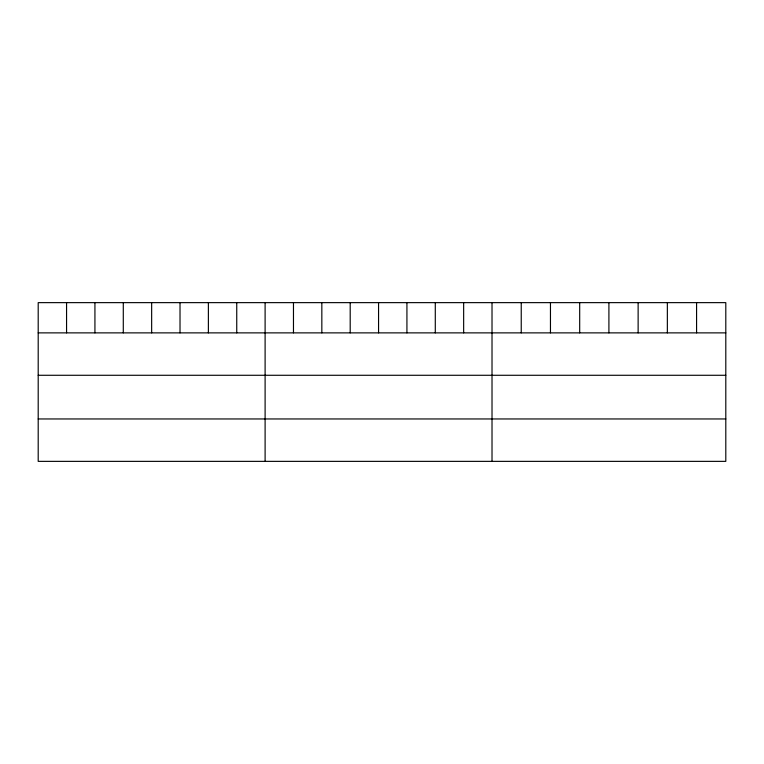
<?xml version="1.0" encoding="UTF-8"?>
<svg xmlns="http://www.w3.org/2000/svg" width="764" height="764" viewBox="0 0 764 764"><rect width="100%" height="100%" fill="white"/><g stroke="black" fill="none" stroke-linecap="round" stroke-linejoin="round"><path stroke-width="1.15" d="M725.8 332.875L725.8 461.361L38.2 461.361L38.2 302.639L725.8 302.639L725.8 332.875L38.2 332.875M38.2 375.277L725.8 375.277M38.2 418.958L725.8 418.958M696.577 302.639L696.577 332.875M667.354 302.639L667.354 332.875M638.131 302.639L638.131 332.875M608.908 302.639L608.908 332.875M579.685 302.639L579.685 332.875M550.462 302.639L550.462 332.875M521.239 302.639L521.239 332.875M492.016 302.639L492.016 461.361M463.652 302.639L463.652 332.875M435.289 302.639L435.289 332.875M406.925 302.639L406.925 332.875M378.562 302.639L378.562 332.875M350.198 302.639L350.198 332.875M321.835 302.639L321.835 332.875M293.471 302.639L293.471 332.875M265.108 302.639L265.108 461.361M236.744 302.639L236.744 332.875M208.381 302.639L208.381 332.875M180.017 302.639L180.017 332.875M151.654 302.639L151.654 332.875M123.29 302.639L123.29 332.875M94.927 302.639L94.927 332.875M66.564 302.639L66.564 332.875"/></g></svg>
